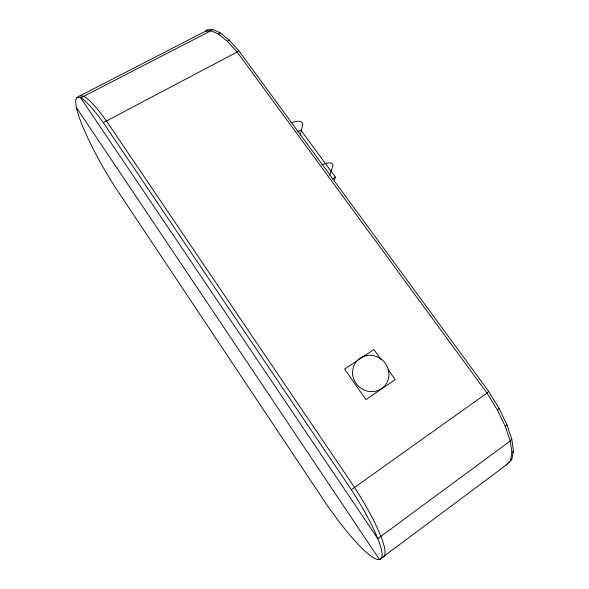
<?xml version="1.0" encoding="UTF-8"?>
<svg xmlns="http://www.w3.org/2000/svg" width="589" height="589" viewBox="0 0 589 589"><rect width="100%" height="100%" fill="white"/><g stroke="black" fill="none" stroke-linecap="round" stroke-linejoin="round"><path stroke-width="0.88" d="M76.334 107.478L379.507 559.55L505.789 465.391L510.346 460.966L511.915 452.705L510.243 440.962L505.318 426.436L497.403 410.084L487.029 393.069L237.139 52.023L227.391 41.289L218.497 34.066L211.017 30.724L205.362 31.313L77.004 97.354L75.554 100.69L76.334 107.478A74.045 12.074 60.2 0 0 105.549 171.509L114.089 185.491L327.219 505.391L337.843 520.05A82.269 14.453 56.2 0 0 381.554 557.842A82.269 14.453 56.2 0 0 351.331 489.695L103.289 122.645A74.045 12.074 60.2 0 0 80.715 97.862L77.004 97.354M510.346 460.966L511.856 459.221L513.446 450.931L511.789 439.173L506.886 424.647L498.986 408.302L488.62 391.302L238.766 50.691L229.018 39.971L220.109 32.77L212.607 29.45L206.938 30.061L205.362 31.313M300.184 135.117L302.768 124.758A26.925 8.798 -36.4 0 0 290.878 122.836M329.685 175.345L332.969 165.767A27.263 7.488 -36.2 0 0 321.734 164.92M334.427 179.917L335.421 177.142L300.751 129.963L297.629 131.737M205.583 31.696L206.938 30.061M505.789 465.391L509.235 461.761M511.915 452.705L513.446 450.931M511.789 439.173L510.243 440.962L377.785 538.633L80.715 97.862L211.017 30.724L212.607 29.45M505.318 426.436L506.886 424.647M497.403 410.084L498.986 408.302M488.62 391.302L487.029 393.069L351.331 489.695M510.545 460.488L511.856 459.221M238.766 50.691L237.139 52.023L103.289 122.645M227.391 41.289L229.018 39.971M218.497 34.066L220.109 32.77M332.284 178.997L335.421 177.142M80.016 95.808L83.778 96.287A73.971 12.303 60.3 0 1 106.44 120.988L354.541 487.412A82.18 14.725 56.2 0 1 382.482 557.334M381.201 359.827L373.919 349.557L344.617 369.067L365.924 399.629L395.241 379.618L387.96 369.355M352.671 374.538A18.642 17.707 43.8 0 0 381.554 388.622A18.642 17.707 43.8 0 0 378.064 357.214A18.642 17.707 43.8 0 0 352.671 374.538"/></g></svg>
